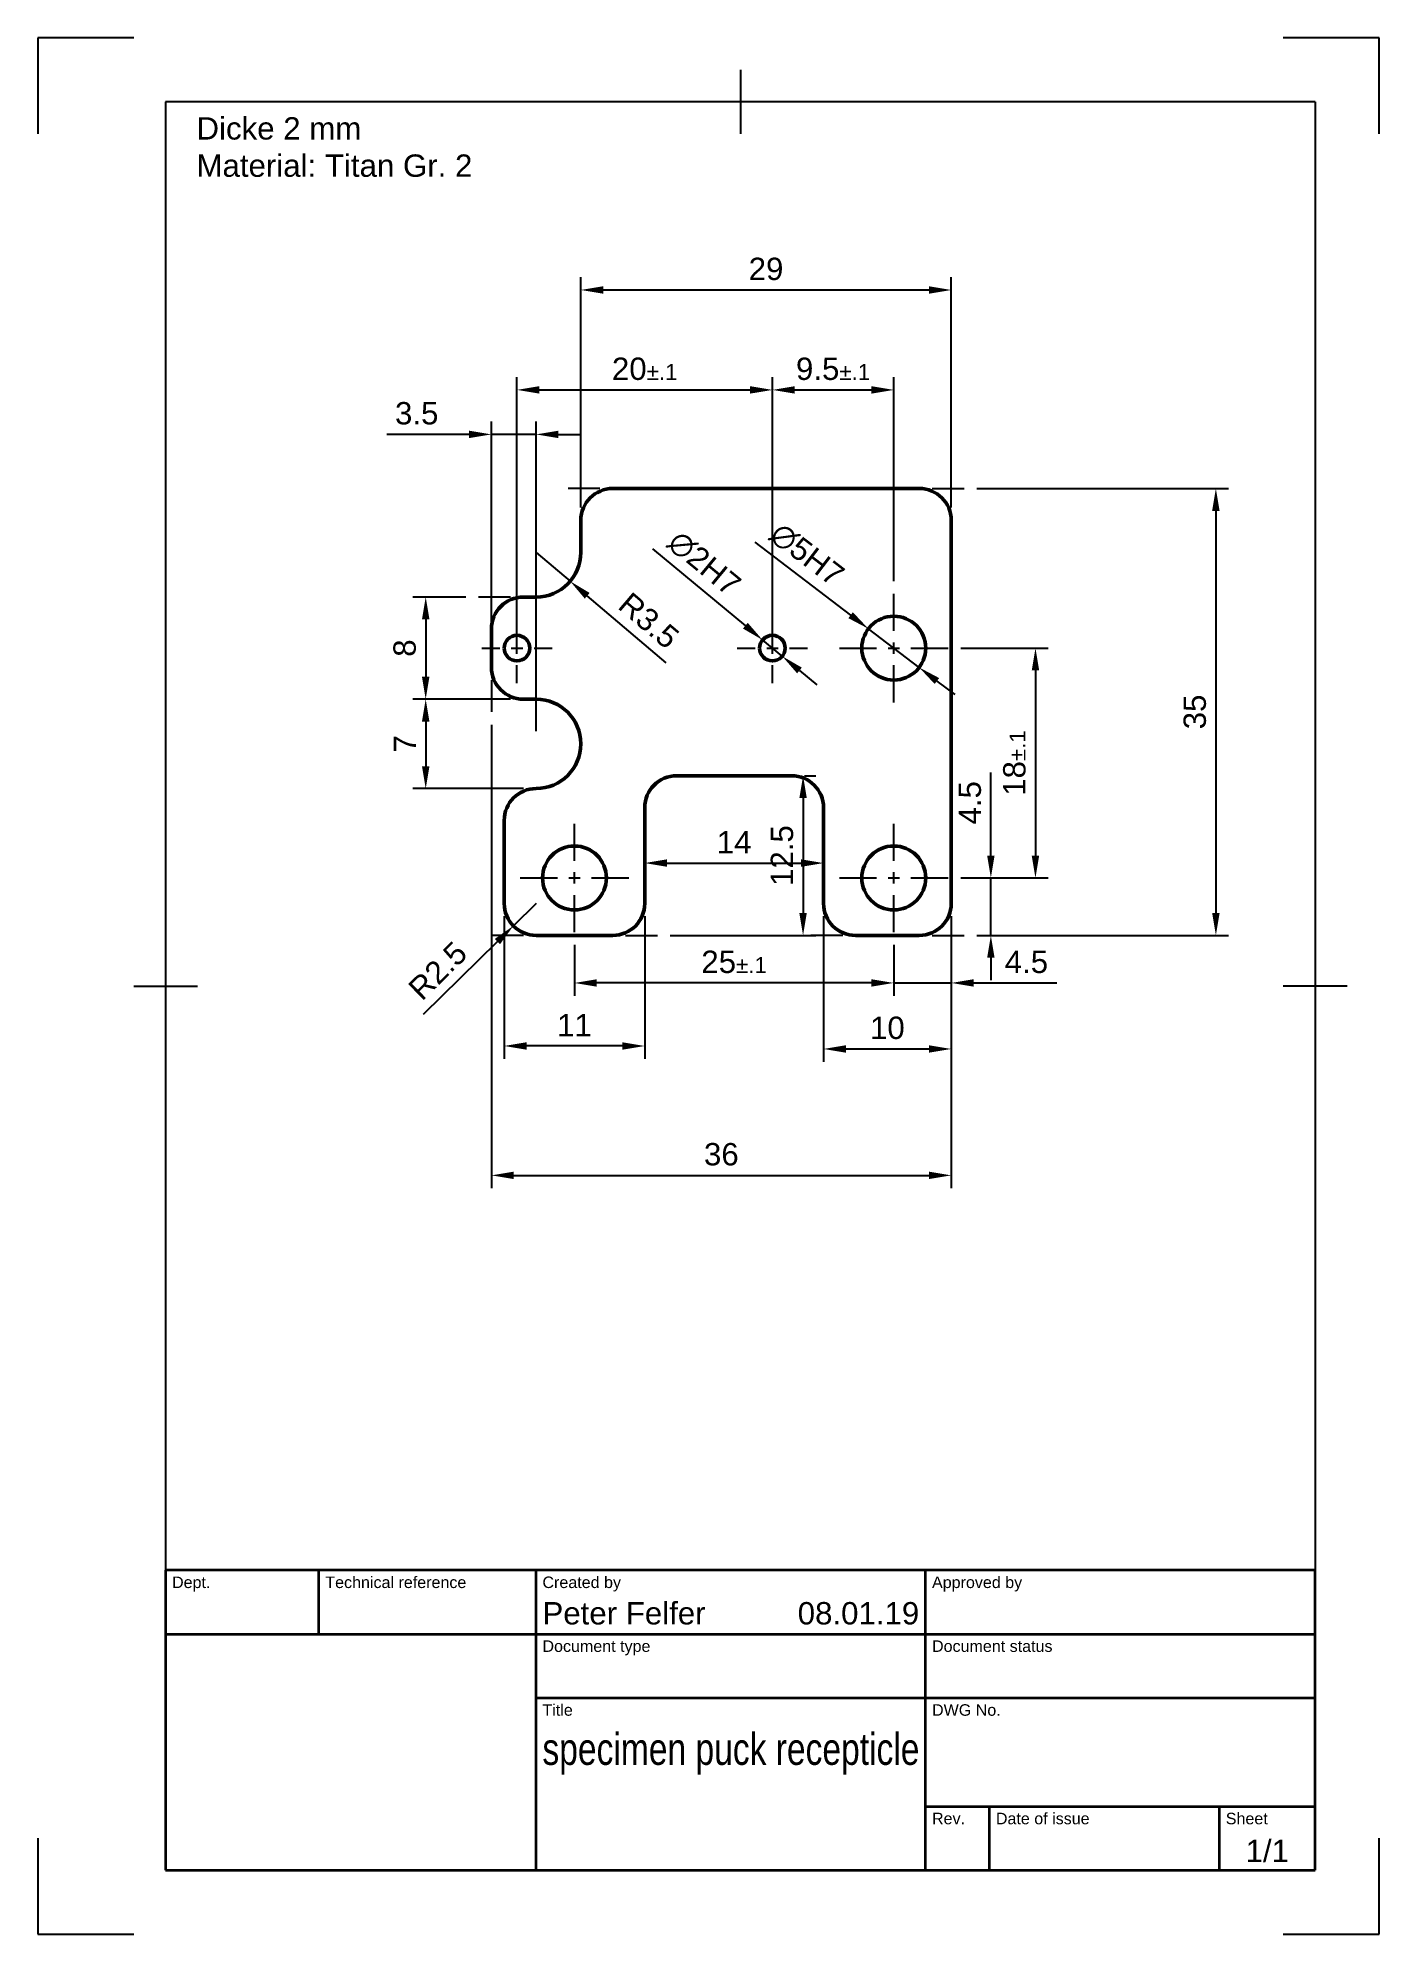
# Model space of a CAD drawing. Header units: millimetres. Extents: x 0 to 210, y 0 to 297.
import ezdxf
from ezdxf.enums import TextEntityAlignment as Align

# ---------------------------------------------------------------- set-up
doc = ezdxf.new("R2010")
doc.units = ezdxf.units.MM
doc.header["$LTSCALE"] = 0.75
doc.linetypes.add('CENTER2', pattern=[28.575, 19.05, -3.175, 3.175, -3.175])
for name, color, linetype, lineweight in [('Border', 7, 'Continuous', 25), ('Edge Extensions', 7, 'Continuous', 25), ('FD_Dimensions', 7, 'Continuous', 25), ('Notes', 7, 'Continuous', 25), ('Smart Centers', 7, 'CENTER2', 25), ('TitleBlock', 7, 'Continuous', 35), ('Visible', 7, 'Continuous', 50)]:
    doc.layers.add(name, color=color, linetype=linetype, lineweight=lineweight)
doc.styles.add('FusionTitle', font='')
doc.styles.get("Standard").update_dxf_attribs({"font": 'arial.ttf'})
doc.styles.get('FusionTitle').set_extended_font_data('Arial Unicode MS')
doc.dimstyles.new('Dim-ISO-25', dxfattribs={"dimtxt": 3.5, "dimasz": 3.5, "dimexe": 2, "dimexo": 2, "dimgap": 1.5, "dimtad": 1, "dimzin": 12, "dimdsep": 46, "dimtxsty": 'Standard', "dimcen": 0, "dimazin": 3, "dimtp": 0.1, "dimtm": 0.1, "dimtfac": 0.714, "dimtmove": 0, "dimatfit": 3, "dimfxl": 1, "dimtzin": 12, "dimarcsym": 0})

# ---------------------------------------------------------------- blocks, each defined once
blk = doc.blocks.new('ISO_TITLEBLOCK')
at = {"layer": 'TitleBlock'}
for p, q in [((0, 47), (-180, 47)), ((-180, 47), (-180, 0)), ((-156, 37), (-156, 47)), ((-122, 0), (-122, 47)), ((-61, 0), (-61, 47)), ((0, 0), (0, 47)), ((-180, 37), (0, 37)), ((-122, 27), (0, 27)), ((-61, 10), (0, 10)), ((-51, 0), (-51, 10)), ((-15, 0), (-15, 10)), ((-180, 0), (0, 0))]:
    blk.add_line(p, q, dxfattribs=at)
at = {"layer": 'TitleBlock', "style": 'FusionTitle'}
for s, p in [('Dept.', (-179, 46)), ('Technical reference', (-155, 46)), ('Created by', (-121, 46)), ('Approved by', (-60, 46)), ('Document type', (-121, 36)), ('Document status', (-60, 36)), ('Title', (-121, 26)), ('DWG No.', (-60, 26)), ('Rev.', (-60, 9)), ('Date of issue', (-50, 9)), ('Sheet', (-14, 9))]:
    blk.add_text(s, height=1.8, dxfattribs=at).set_placement(p, align=Align.TOP_LEFT)
for tag, p, height in [('DEPT', (-179, 38.5), 3.5), ('TECHNICAL_REFERENCE', (-155, 38.5), 3.5), ('CREATED_BY', (-121, 38.5), 3.5), ('APPROVED_BY', (-60, 38.5), 3.5), ('DOCUMENT_TYPE', (-121, 28.5), 3.5), ('DOCUMENT_STATUS', (-60, 28.5), 3.5), ('TITLE_1', (-121, 16.5), 5), ('TITLE_2', (-121, 9), 5), ('TITLE_3', (-121, 1.5), 5), ('DATE_OF_ISSUE', (-50, 1.5), 3.5)]:
    blk.add_attdef(tag, p, '', height=height, dxfattribs=at)
for tag, p in [('CREATED_DATE', (-62, 38.5)), ('APPROVED_DATE', (-1, 38.5))]:
    blk.add_attdef(tag, text='', height=3.5, dxfattribs=at).set_placement(p, align=Align.RIGHT)
for tag, height, p in [('DRAWING_NUMBER', 5, (-30.5, 16.6)), ('REV', 3.5, (-56, 3.1)), ('SHEET', 3.5, (-7.5, 3.1))]:
    blk.add_attdef(tag, text='', height=height, dxfattribs=at).set_placement(p, align=Align.MIDDLE)
blk = doc.blocks.new('ISO_A4(P)_SHEET')
at = {"layer": 'Border'}
for p, q in [((15, 297), (0, 297)), ((0, 297), (0, 282)), ((210, 297), (195, 297)), ((210, 282), (210, 297)), ((110, 292), (110, 282)), ((200, 287), (20, 287)), ((20, 287), (20, 10)), ((200, 287), (200, 10)), ((15, 148.5), (25, 148.5)), ((205, 148.5), (195, 148.5)), ((0, 15), (0, 0)), ((210, 0), (210, 15)), ((20, 10), (200, 10)), ((0, 0), (15, 0)), ((195, 0), (210, 0))]:
    blk.add_line(p, q, dxfattribs=at)
blk = doc.blocks.new('*U4')
at = {"layer": 'Smart Centers', "color": 0, "ltscale": 0.75, "transparency": 16777216}
for p, q in [((0, 2.678906), (0, 5.5)), ((-5.5, 0), (-2.678906, 0)), ((2.678906, 0), (5.5, 0)), ((0, -5.5), (0, -2.678906))]:
    blk.add_line(p, q, dxfattribs=at)
at = {"layer": 'Smart Centers', "color": 0, "linetype": 'Continuous', "ltscale": 0.75, "transparency": 16777216}
for p, q in [((-0.892969, 0), (0.892969, 0)), ((0, -0.892969), (0, 0.892969))]:
    blk.add_line(p, q, dxfattribs=at)
blk = doc.blocks.new('*U5')
at = {"layer": 'Smart Centers', "color": 0, "ltscale": 0.75, "transparency": 16777216}
for p, q in [((0, 2.678906), (0, 5.5)), ((-5.5, 0), (-2.678906, 0)), ((2.678906, 0), (5.5, 0)), ((0, -5.5), (0, -2.678906))]:
    blk.add_line(p, q, dxfattribs=at)
at = {"layer": 'Smart Centers', "color": 0, "linetype": 'Continuous', "ltscale": 0.75, "transparency": 16777216}
for p, q in [((-0.892969, 0), (0.892969, 0)), ((0, -0.892969), (0, 0.892969))]:
    blk.add_line(p, q, dxfattribs=at)
blk = doc.blocks.new('*U6')
at = {"layer": 'Smart Centers', "color": 0, "ltscale": 0.75, "transparency": 16777216}
for p, q in [((0, 2.678906), (0, 8.5)), ((-8.5, 0), (-2.678906, 0)), ((2.678906, 0), (8.5, 0)), ((0, -8.5), (0, -2.678906))]:
    blk.add_line(p, q, dxfattribs=at)
at = {"layer": 'Smart Centers', "color": 0, "linetype": 'Continuous', "ltscale": 0.75, "transparency": 16777216}
for p, q in [((-0.892969, 0), (0.892969, 0)), ((0, -0.892969), (0, 0.892969))]:
    blk.add_line(p, q, dxfattribs=at)
blk = doc.blocks.new('*U7')
at = {"layer": 'Smart Centers', "color": 0, "ltscale": 0.75, "transparency": 16777216}
for p, q in [((0, 2.678906), (0, 8.5)), ((-8.5, 0), (-2.678906, 0)), ((2.678906, 0), (8.5, 0)), ((0, -8.5), (0, -2.678906))]:
    blk.add_line(p, q, dxfattribs=at)
at = {"layer": 'Smart Centers', "color": 0, "linetype": 'Continuous', "ltscale": 0.75, "transparency": 16777216}
for p, q in [((-0.892969, 0), (0.892969, 0)), ((0, -0.892969), (0, 0.892969))]:
    blk.add_line(p, q, dxfattribs=at)
blk = doc.blocks.new('*U8')
at = {"layer": 'Smart Centers', "color": 0, "ltscale": 0.75, "transparency": 16777216}
for p, q in [((0, 2.678906), (0, 8.5)), ((-8.5, 0), (-2.678906, 0)), ((2.678906, 0), (8.5, 0)), ((0, -8.5), (0, -2.678906))]:
    blk.add_line(p, q, dxfattribs=at)
at = {"layer": 'Smart Centers', "color": 0, "linetype": 'Continuous', "ltscale": 0.75, "transparency": 16777216}
for p, q in [((-0.892969, 0), (0.892969, 0)), ((0, -0.892969), (0, 0.892969))]:
    blk.add_line(p, q, dxfattribs=at)
blk = doc.blocks.new('*U9')
at = {"layer": 'Edge Extensions', "color": 0, "ltscale": 0.75, "transparency": 16777216}
for p, q in [((3, 0), (-2, 0)), ((0, -3), (0, 2))]:
    blk.add_line(p, q, dxfattribs=at)
blk = doc.blocks.new('*U10')
at = {"layer": 'Edge Extensions', "color": 0, "ltscale": 0.75, "transparency": 16777216}
for p, q in [((-3, 0), (2, 0)), ((0, -3), (0, 2))]:
    blk.add_line(p, q, dxfattribs=at)
blk = doc.blocks.new('*U11')
at = {"layer": 'Edge Extensions', "color": 0, "ltscale": 0.75, "transparency": 16777216}
for p, q in [((0, 3), (0, -2)), ((-3, 0), (2, 0))]:
    blk.add_line(p, q, dxfattribs=at)
blk = doc.blocks.new('*U12')
at = {"layer": 'Edge Extensions', "color": 0, "ltscale": 0.75, "transparency": 16777216}
for p, q in [((0, 3), (0, -2)), ((3, 0), (-2, 0))]:
    blk.add_line(p, q, dxfattribs=at)
blk = doc.blocks.new('*U13')
at = {"layer": 'Edge Extensions', "color": 0, "ltscale": 0.75, "transparency": 16777216}
for p, q in [((0, 3), (0, -2)), ((3, 0), (-2, 0))]:
    blk.add_line(p, q, dxfattribs=at)
blk = doc.blocks.new('*U14')
at = {"layer": 'Edge Extensions', "color": 0, "ltscale": 0.75, "transparency": 16777216}
for p, q in [((3, 0), (-2, 0)), ((0, -3), (0, 2))]:
    blk.add_line(p, q, dxfattribs=at)
blk = doc.blocks.new('*U15')
at = {"layer": 'Edge Extensions', "color": 0, "ltscale": 0.75, "transparency": 16777216}
for p, q in [((0, 3), (0, -2)), ((3, 0), (-2, 0))]:
    blk.add_line(p, q, dxfattribs=at)
blk = doc.blocks.new('*U16')
at = {"layer": 'Edge Extensions', "color": 0, "ltscale": 0.75, "transparency": 16777216}
for p, q in [((0, 3), (0, -2)), ((-3, 0), (2, 0))]:
    blk.add_line(p, q, dxfattribs=at)
blk = doc.blocks.new('*D37')
at = {"layer": 'Defpoints', "color": 0, "transparency": 16777216}
for p in [(130.034485, 204.459278), (137.984393, 198.393062)]:
    blk.add_point(p, dxfattribs=at)
at = {"layer": 'FD_Dimensions', "lineweight": -2, "transparency": 16777216}
for p, q in [((112.264328, 218.018884), (127.252018, 206.582453)), ((137.984393, 198.393062), (130.034485, 204.459278)), ((140.76686, 196.269886), (143.549328, 194.146711))]:
    blk.add_line(p, q, dxfattribs=at)
at = {"layer": 'FD_Dimensions', "transparency": 16777216}
for points in [[(127.605881, 207.046198), (126.898155, 206.118709), (130.034485, 204.459278)], [(141.120723, 196.733631), (140.412998, 195.806142), (137.984393, 198.393062)]]:
    blk.add_solid(points, dxfattribs=at)
at = {"layer": 'FD_Dimensions', "color": 0, "transparency": 16777216, "insert": (120.420287, 216.053213), "char_height": 3.5, "attachment_point": 5, "rotation": 322.65437025}
blk.add_mtext('∅5H7', dxfattribs=at)
blk = doc.blocks.new('*D38')
at = {"layer": 'Defpoints', "color": 0, "transparency": 16777216}
for p in [(113.46848, 202.7011), (116.550398, 200.15124)]:
    blk.add_point(p, dxfattribs=at)
at = {"layer": 'FD_Dimensions', "lineweight": -2, "transparency": 16777216}
for p, q in [((96.240698, 216.954702), (110.771803, 204.932227)), ((116.550398, 200.15124), (113.46848, 202.7011)), ((119.247076, 197.920113), (121.943753, 195.688985))]:
    blk.add_line(p, q, dxfattribs=at)
at = {"layer": 'FD_Dimensions', "transparency": 16777216}
for points in [[(111.143657, 205.381673), (110.399948, 204.482781), (113.46848, 202.7011)], [(119.61893, 198.369559), (118.875221, 197.470666), (116.550398, 200.15124)]]:
    blk.add_solid(points, dxfattribs=at)
at = {"layer": 'FD_Dimensions', "color": 0, "transparency": 16777216, "insert": (104.312901, 214.6693), "char_height": 3.5, "attachment_point": 5, "rotation": 320.39693891}
blk.add_mtext('∅2H7', dxfattribs=at)
blk = doc.blocks.new('*D39')
at = {"layer": 'Defpoints', "color": 0, "transparency": 16777216}
for p in [(145.009439, 226.42617), (145.009439, 156.42617), (184.447735, 156.42617)]:
    blk.add_point(p, dxfattribs=at)
at = {"layer": 'FD_Dimensions', "lineweight": -2, "transparency": 16777216}
for p, q in [((147.009439, 226.42617), (186.447735, 226.42617)), ((184.447735, 222.92617), (184.447735, 159.92617)), ((147.009439, 156.42617), (186.447735, 156.42617))]:
    blk.add_line(p, q, dxfattribs=at)
at = {"layer": 'FD_Dimensions', "transparency": 16777216}
for points in [[(183.864401, 222.92617), (185.031068, 222.92617), (184.447735, 226.42617)], [(183.864401, 159.92617), (185.031068, 159.92617), (184.447735, 156.42617)]]:
    blk.add_solid(points, dxfattribs=at)
at = {"layer": 'FD_Dimensions', "color": 0, "transparency": 16777216, "insert": (181.159535, 191.42617), "char_height": 3.5, "attachment_point": 5, "rotation": 90}
blk.add_mtext('35', dxfattribs=at)
blk = doc.blocks.new('*D40')
at = {"layer": 'Defpoints', "color": 0, "transparency": 16777216}
for p in [(71.009439, 191.42617), (143.009439, 154.42617), (143.009439, 118.839069)]:
    blk.add_point(p, dxfattribs=at)
at = {"layer": 'FD_Dimensions', "lineweight": -2, "transparency": 16777216}
for p, q in [((71.009439, 189.42617), (71.009439, 116.839069)), ((143.009439, 152.42617), (143.009439, 116.839069)), ((74.509439, 118.839069), (139.509439, 118.839069))]:
    blk.add_line(p, q, dxfattribs=at)
at = {"layer": 'FD_Dimensions', "transparency": 16777216}
for points in [[(74.509439, 119.422402), (74.509439, 118.255735), (71.009439, 118.839069)], [(139.509439, 119.422402), (139.509439, 118.255735), (143.009439, 118.839069)]]:
    blk.add_solid(points, dxfattribs=at)
at = {"layer": 'FD_Dimensions', "color": 0, "transparency": 16777216, "insert": (107.009439, 122.127268), "char_height": 3.5, "attachment_point": 5}
blk.add_mtext('36', dxfattribs=at)
blk = doc.blocks.new('*D41')
at = {"layer": 'Defpoints', "color": 0, "transparency": 16777216}
for p in [(134.009439, 156.92617), (143.009439, 154.42617), (143.009439, 148.97715)]:
    blk.add_point(p, dxfattribs=at)
at = {"layer": 'FD_Dimensions', "color": 0, "lineweight": -2, "transparency": 16777216}
for p, q in [((134.009439, 154.92617), (134.009439, 146.97715)), ((143.009439, 152.42617), (143.009439, 146.97715)), ((130.509439, 148.97715), (127.009439, 148.97715)), ((134.009439, 148.97715), (143.009439, 148.97715)), ((146.509439, 148.97715), (159.548661, 148.97715))]:
    blk.add_line(p, q, dxfattribs=at)
at = {"layer": 'FD_Dimensions', "color": 0, "transparency": 16777216}
for points in [[(130.509439, 149.560483), (130.509439, 148.393817), (134.009439, 148.97715)], [(146.509439, 149.560483), (146.509439, 148.393817), (143.009439, 148.97715)]]:
    blk.add_solid(points, dxfattribs=at)
at = {"layer": 'FD_Dimensions', "color": 0, "transparency": 16777216, "insert": (154.77905, 152.256993), "char_height": 3.5, "attachment_point": 5}
blk.add_mtext('4.5', dxfattribs=at)
blk = doc.blocks.new('*D42')
at = {"layer": 'Defpoints', "color": 0, "transparency": 16777216}
for p in [(84.009439, 156.92617), (134.009439, 156.92617), (84.009439, 148.97715)]:
    blk.add_point(p, dxfattribs=at)
at = {"layer": 'FD_Dimensions', "color": 0, "lineweight": -2, "transparency": 16777216}
for p, q in [((84.009439, 154.92617), (84.009439, 146.97715)), ((134.009439, 154.92617), (134.009439, 146.97715)), ((130.509439, 148.97715), (87.509439, 148.97715))]:
    blk.add_line(p, q, dxfattribs=at)
at = {"layer": 'FD_Dimensions', "color": 0, "transparency": 16777216}
for points in [[(87.509439, 149.560483), (87.509439, 148.393817), (84.009439, 148.97715)], [(130.509439, 149.560483), (130.509439, 148.393817), (134.009439, 148.97715)]]:
    blk.add_solid(points, dxfattribs=at)
at = {"layer": 'FD_Dimensions', "color": 0, "transparency": 16777216, "insert": (109.009439, 152.264155), "char_height": 3.5, "attachment_point": 5}
blk.add_mtext('25{\\H2.499;±.1}', dxfattribs=at)
blk = doc.blocks.new('*D43')
at = {"layer": 'Defpoints', "color": 0, "transparency": 16777216}
for p in [(142.509439, 165.42617), (149.213308, 165.42617), (145.009439, 156.42617)]:
    blk.add_point(p, dxfattribs=at)
at = {"layer": 'FD_Dimensions', "lineweight": -2, "transparency": 16777216}
for p, q in [((149.213308, 168.92617), (149.213308, 181.965392)), ((144.509439, 165.42617), (151.213308, 165.42617)), ((149.213308, 156.42617), (149.213308, 165.42617)), ((147.009439, 156.42617), (151.213308, 156.42617)), ((149.213308, 152.92617), (149.213308, 149.42617))]:
    blk.add_line(p, q, dxfattribs=at)
at = {"layer": 'FD_Dimensions', "transparency": 16777216}
for points in [[(148.629975, 168.92617), (149.796641, 168.92617), (149.213308, 165.42617)], [(148.629975, 152.92617), (149.796641, 152.92617), (149.213308, 156.42617)]]:
    blk.add_solid(points, dxfattribs=at)
at = {"layer": 'FD_Dimensions', "color": 0, "transparency": 16777216, "insert": (145.933465, 177.195781), "char_height": 3.5, "attachment_point": 5, "rotation": 90}
blk.add_mtext('4.5', dxfattribs=at)
blk = doc.blocks.new('*D44')
at = {"layer": 'Defpoints', "color": 0, "transparency": 16777216}
for p in [(142.509439, 201.42617), (142.509439, 165.42617), (156.19673, 165.42617)]:
    blk.add_point(p, dxfattribs=at)
at = {"layer": 'FD_Dimensions', "lineweight": -2, "transparency": 16777216}
for p, q in [((144.509439, 201.42617), (158.19673, 201.42617)), ((156.19673, 197.92617), (156.19673, 168.92617)), ((144.509439, 165.42617), (158.19673, 165.42617))]:
    blk.add_line(p, q, dxfattribs=at)
at = {"layer": 'FD_Dimensions', "transparency": 16777216}
for points in [[(155.613397, 197.92617), (156.780063, 197.92617), (156.19673, 201.42617)], [(155.613397, 168.92617), (156.780063, 168.92617), (156.19673, 165.42617)]]:
    blk.add_solid(points, dxfattribs=at)
at = {"layer": 'FD_Dimensions', "color": 0, "transparency": 16777216, "insert": (152.909724, 183.42617), "char_height": 3.5, "attachment_point": 5, "rotation": 90}
blk.add_mtext('18{\\H2.499;±.1}', dxfattribs=at)
blk = doc.blocks.new('*D45')
at = {"layer": 'Defpoints', "color": 0, "transparency": 16777216}
for p in [(78.009439, 161.42617), (74.445837, 157.918928)]:
    blk.add_point(p, dxfattribs=at)
at = {"layer": 'FD_Dimensions', "lineweight": -2, "transparency": 16777216}
for p, q in [((78.009439, 161.42617), (74.445837, 157.918928)), ((60.371069, 144.06676), (71.951316, 155.463859))]:
    blk.add_line(p, q, dxfattribs=at)
at = {"layer": 'FD_Dimensions', "transparency": 16777216}
blk.add_solid([(71.542138, 155.879613), (72.360494, 155.048106), (74.445837, 157.918928)], dxfattribs=at)
at = {"layer": 'FD_Dimensions', "color": 0, "transparency": 16777216, "insert": (62.608268, 150.880491), "char_height": 3.5, "attachment_point": 5, "rotation": 44.54331851}
blk.add_mtext('R2.5', dxfattribs=at)
blk = doc.blocks.new('*D46')
at = {"layer": 'Defpoints', "color": 0, "transparency": 16777216}
for p in [(95.009439, 167.75413), (123.009439, 167.75413), (123.009439, 167.75413)]:
    blk.add_point(p, dxfattribs=at)
at = {"layer": 'FD_Dimensions', "lineweight": -2, "transparency": 16777216}
blk.add_line((98.509439, 167.75413), (119.509439, 167.75413), dxfattribs=at)
at = {"layer": 'FD_Dimensions', "transparency": 16777216}
for points in [[(98.509439, 168.337464), (98.509439, 167.170797), (95.009439, 167.75413)], [(119.509439, 168.337464), (119.509439, 167.170797), (123.009439, 167.75413)]]:
    blk.add_solid(points, dxfattribs=at)
at = {"layer": 'FD_Dimensions', "color": 0, "transparency": 16777216, "insert": (109.009439, 171.011293), "char_height": 3.5, "attachment_point": 5}
blk.add_mtext('14', dxfattribs=at)
blk = doc.blocks.new('*D47')
at = {"layer": 'Defpoints', "color": 0, "transparency": 16777216}
for p in [(123.009439, 161.42617), (143.009439, 161.42617), (143.009439, 138.638058)]:
    blk.add_point(p, dxfattribs=at)
at = {"layer": 'FD_Dimensions', "lineweight": -2, "transparency": 16777216}
for p, q in [((123.009439, 159.42617), (123.009439, 136.638058)), ((143.009439, 159.42617), (143.009439, 136.638058)), ((126.509439, 138.638058), (139.509439, 138.638058))]:
    blk.add_line(p, q, dxfattribs=at)
at = {"layer": 'FD_Dimensions', "transparency": 16777216}
for points in [[(126.509439, 139.221392), (126.509439, 138.054725), (123.009439, 138.638058)], [(139.509439, 139.221392), (139.509439, 138.054725), (143.009439, 138.638058)]]:
    blk.add_solid(points, dxfattribs=at)
at = {"layer": 'FD_Dimensions', "color": 0, "transparency": 16777216, "insert": (133.009439, 141.925064), "char_height": 3.5, "attachment_point": 5}
blk.add_mtext('10', dxfattribs=at)
blk = doc.blocks.new('*D48')
at = {"layer": 'Defpoints', "color": 0, "transparency": 16777216}
for p in [(73.009439, 161.42617), (95.009439, 161.42617), (73.009439, 139.103969)]:
    blk.add_point(p, dxfattribs=at)
at = {"layer": 'FD_Dimensions', "lineweight": -2, "transparency": 16777216}
for p, q in [((73.009439, 159.42617), (73.009439, 137.103969)), ((95.009439, 159.42617), (95.009439, 137.103969)), ((91.509439, 139.103969), (76.509439, 139.103969))]:
    blk.add_line(p, q, dxfattribs=at)
at = {"layer": 'FD_Dimensions', "transparency": 16777216}
for points in [[(76.509439, 139.687302), (76.509439, 138.520636), (73.009439, 139.103969)], [(91.509439, 139.687302), (91.509439, 138.520636), (95.009439, 139.103969)]]:
    blk.add_solid(points, dxfattribs=at)
at = {"layer": 'FD_Dimensions', "color": 0, "transparency": 16777216, "insert": (84.009439, 142.361131), "char_height": 3.5, "attachment_point": 5}
blk.add_mtext('11', dxfattribs=at)
blk = doc.blocks.new('*D49')
at = {"layer": 'Defpoints', "color": 0, "transparency": 16777216}
for p in [(134.009439, 241.868447), (134.009439, 209.92617), (115.009439, 206.92617)]:
    blk.add_point(p, dxfattribs=at)
at = {"layer": 'FD_Dimensions', "color": 0, "lineweight": -2, "transparency": 16777216}
for p, q in [((115.009439, 208.92617), (115.009439, 243.868447)), ((134.009439, 211.92617), (134.009439, 243.868447)), ((118.509439, 241.868447), (130.509439, 241.868447))]:
    blk.add_line(p, q, dxfattribs=at)
at = {"layer": 'FD_Dimensions', "color": 0, "transparency": 16777216}
for points in [[(118.509439, 242.45178), (118.509439, 241.285113), (115.009439, 241.868447)], [(130.509439, 242.45178), (130.509439, 241.285113), (134.009439, 241.868447)]]:
    blk.add_solid(points, dxfattribs=at)
at = {"layer": 'FD_Dimensions', "color": 0, "transparency": 16777216, "insert": (124.509439, 245.155452), "char_height": 3.5, "attachment_point": 5}
blk.add_mtext('9.5{\\H2.499;±.1}', dxfattribs=at)
blk = doc.blocks.new('*D50')
at = {"layer": 'Defpoints', "color": 0, "transparency": 16777216}
for p in [(76.009439, 193.42617), (60.720444, 179.42617), (78.009439, 179.42617)]:
    blk.add_point(p, dxfattribs=at)
at = {"layer": 'FD_Dimensions', "lineweight": -2, "transparency": 16777216}
for p, q in [((74.009439, 193.42617), (58.720444, 193.42617)), ((60.720444, 189.92617), (60.720444, 182.92617)), ((76.009439, 179.42617), (58.720444, 179.42617))]:
    blk.add_line(p, q, dxfattribs=at)
at = {"layer": 'FD_Dimensions', "transparency": 16777216}
for points in [[(60.137111, 189.92617), (61.303777, 189.92617), (60.720444, 193.42617)], [(60.137111, 182.92617), (61.303777, 182.92617), (60.720444, 179.42617)]]:
    blk.add_solid(points, dxfattribs=at)
at = {"layer": 'FD_Dimensions', "color": 0, "transparency": 16777216, "insert": (57.470444, 186.42617), "char_height": 3.5, "attachment_point": 5, "rotation": 90}
blk.add_mtext('7', dxfattribs=at)
blk = doc.blocks.new('*D51')
at = {"layer": 'Defpoints', "color": 0, "transparency": 16777216}
for p in [(71.009439, 234.899488), (71.009439, 198.42617), (78.009439, 186.42617)]:
    blk.add_point(p, dxfattribs=at)
at = {"layer": 'FD_Dimensions', "lineweight": -2, "transparency": 16777216}
for p, q in [((67.509439, 234.899488), (54.613464, 234.899488)), ((71.009439, 200.42617), (71.009439, 236.899488)), ((78.009439, 234.899488), (71.009439, 234.899488)), ((78.009439, 188.42617), (78.009439, 236.899488)), ((81.509439, 234.899488), (85.009439, 234.899488))]:
    blk.add_line(p, q, dxfattribs=at)
at = {"layer": 'FD_Dimensions', "transparency": 16777216}
for points in [[(67.509439, 235.482821), (67.509439, 234.316155), (71.009439, 234.899488)], [(81.509439, 235.482821), (81.509439, 234.316155), (78.009439, 234.899488)]]:
    blk.add_solid(points, dxfattribs=at)
at = {"layer": 'FD_Dimensions', "color": 0, "transparency": 16777216, "insert": (59.311451, 238.187687), "char_height": 3.5, "attachment_point": 5}
blk.add_mtext('3.5', dxfattribs=at)
blk = doc.blocks.new('*D52')
at = {"layer": 'Defpoints', "color": 0, "transparency": 16777216}
for p in [(115.009439, 241.868447), (75.009439, 198.747264), (115.009439, 198.747264)]:
    blk.add_point(p, dxfattribs=at)
at = {"layer": 'FD_Dimensions', "lineweight": -2, "transparency": 16777216}
for p, q in [((75.009439, 200.747264), (75.009439, 243.868447)), ((115.009439, 200.747264), (115.009439, 243.868447)), ((78.509439, 241.868447), (111.509439, 241.868447))]:
    blk.add_line(p, q, dxfattribs=at)
at = {"layer": 'FD_Dimensions', "transparency": 16777216}
for points in [[(78.509439, 242.45178), (78.509439, 241.285113), (75.009439, 241.868447)], [(111.509439, 242.45178), (111.509439, 241.285113), (115.009439, 241.868447)]]:
    blk.add_solid(points, dxfattribs=at)
at = {"layer": 'FD_Dimensions', "color": 0, "transparency": 16777216, "insert": (95.009439, 245.155452), "char_height": 3.5, "attachment_point": 5}
blk.add_mtext('20{\\H2.499;±.1}', dxfattribs=at)
blk = doc.blocks.new('*D53')
at = {"layer": 'Defpoints', "color": 0, "transparency": 16777216}
for p in [(69.009439, 209.42617), (60.720444, 193.42617), (76.009439, 193.42617)]:
    blk.add_point(p, dxfattribs=at)
at = {"layer": 'FD_Dimensions', "lineweight": -2, "transparency": 16777216}
for p, q in [((67.009439, 209.42617), (58.720444, 209.42617)), ((60.720444, 205.92617), (60.720444, 196.92617)), ((74.009439, 193.42617), (58.720444, 193.42617))]:
    blk.add_line(p, q, dxfattribs=at)
at = {"layer": 'FD_Dimensions', "transparency": 16777216}
for points in [[(60.137111, 205.92617), (61.303777, 205.92617), (60.720444, 209.42617)], [(60.137111, 196.92617), (61.303777, 196.92617), (60.720444, 193.42617)]]:
    blk.add_solid(points, dxfattribs=at)
at = {"layer": 'FD_Dimensions', "color": 0, "transparency": 16777216, "insert": (57.433439, 201.42617), "char_height": 3.5, "attachment_point": 5, "rotation": 90}
blk.add_mtext('8', dxfattribs=at)
blk = doc.blocks.new('*D54')
at = {"layer": 'Defpoints', "color": 0, "transparency": 16777216}
for p in [(78.009439, 216.42617), (83.341685, 211.891068)]:
    blk.add_point(p, dxfattribs=at)
at = {"layer": 'FD_Dimensions', "color": 0, "lineweight": -2, "transparency": 16777216}
for p, q in [((78.009439, 216.42617), (83.341685, 211.891068)), ((98.384678, 199.096927), (86.007808, 209.623517))]:
    blk.add_line(p, q, dxfattribs=at)
at = {"layer": 'FD_Dimensions', "color": 0, "transparency": 16777216}
blk.add_solid([(86.385733, 210.06787), (85.629883, 209.179163), (83.341685, 211.891068)], dxfattribs=at)
at = {"layer": 'FD_Dimensions', "color": 0, "transparency": 16777216, "insert": (95.659636, 205.73123), "char_height": 3.5, "attachment_point": 5, "rotation": 319.61864062}
blk.add_mtext('R3.5', dxfattribs=at)
blk = doc.blocks.new('*D55')
at = {"layer": 'Defpoints', "color": 0, "transparency": 16777216}
for p in [(143.009439, 257.516696), (85.009439, 221.42617), (143.009439, 221.42617)]:
    blk.add_point(p, dxfattribs=at)
at = {"layer": 'FD_Dimensions', "lineweight": -2, "transparency": 16777216}
for p, q in [((85.009439, 223.42617), (85.009439, 259.516696)), ((143.009439, 223.42617), (143.009439, 259.516696)), ((88.509439, 257.516696), (139.509439, 257.516696))]:
    blk.add_line(p, q, dxfattribs=at)
at = {"layer": 'FD_Dimensions', "transparency": 16777216}
for points in [[(88.509439, 258.10003), (88.509439, 256.933363), (85.009439, 257.516696)], [(139.509439, 258.10003), (139.509439, 256.933363), (143.009439, 257.516696)]]:
    blk.add_solid(points, dxfattribs=at)
at = {"layer": 'FD_Dimensions', "color": 0, "transparency": 16777216, "insert": (114.009439, 260.803702), "char_height": 3.5, "attachment_point": 5}
blk.add_mtext('29', dxfattribs=at)
blk = doc.blocks.new('*D56')
at = {"layer": 'Defpoints', "color": 0, "transparency": 16777216}
for p in [(118.009439, 181.42617), (97.009439, 156.42617), (119.808429, 156.42617)]:
    blk.add_point(p, dxfattribs=at)
at = {"layer": 'FD_Dimensions', "lineweight": -2, "transparency": 16777216}
for p, q in [((120.009439, 181.42617), (121.808429, 181.42617)), ((119.808429, 177.92617), (119.808429, 159.92617)), ((99.009439, 156.42617), (121.808429, 156.42617))]:
    blk.add_line(p, q, dxfattribs=at)
at = {"layer": 'FD_Dimensions', "transparency": 16777216}
for points in [[(119.225096, 177.92617), (120.391762, 177.92617), (119.808429, 181.42617)], [(119.225096, 159.92617), (120.391762, 159.92617), (119.808429, 156.42617)]]:
    blk.add_solid(points, dxfattribs=at)
at = {"layer": 'FD_Dimensions', "color": 0, "transparency": 16777216, "insert": (116.521423, 168.92617), "char_height": 3.5, "attachment_point": 5, "rotation": 90}
blk.add_mtext('12.5', dxfattribs=at)

msp = doc.modelspace()

# ---------------------------------------------------------------- linework, layer by layer
at = {"layer": 'Visible', "extrusion": (-1e-16, -1, 0)}
for p, q in [((90.009439, 226.42617), (138.009439, 226.42617)), ((85.009439, 221.42617), (85.009439, 216.42617)), ((143.009439, 221.42617), (143.009439, 161.42617)), ((78.009439, 209.42617), (76.009439, 209.42617)), ((71.009439, 198.42617), (71.009439, 204.42617)), ((76.009439, 193.42617), (78.009439, 193.42617)), ((100.009439, 181.42617), (118.009439, 181.42617)), ((95.009439, 161.42617), (95.009439, 176.42617)), ((123.009439, 176.42617), (123.009439, 161.42617)), ((73.009439, 161.42617), (73.009439, 174.42617)), ((90.009439, 156.42617), (78.009439, 156.42617)), ((138.009439, 156.42617), (128.009439, 156.42617))]:
    msp.add_line(p, q, dxfattribs=at)
at = {"layer": 'Visible'}
for centre in [(134.009439, 201.42617), (84.009439, 165.42617), (134.009439, 165.42617)]:
    msp.add_circle(centre, 5, dxfattribs=at)
at = {"layer": 'Visible', "extrusion": (0, 0, -1)}
for centre in [(-75.009439, 201.42617), (-115.009439, 201.42617)]:
    msp.add_circle(centre, 2, dxfattribs=at)
for centre, radius, start, end in [((-90.009439, 221.42617), 5, 0, 90), ((-138.009439, 221.42617), 5, 90, 180), ((-78.009439, 216.42617), 7, 180, 270), ((-76.009439, 204.42617), 5, 0, 90), ((-76.009439, 198.42617), 5, 270, 0), ((-78.009439, 186.42617), 7, 90, 270), ((-78.009439, 174.42617), 5, 0, 90), ((-78.009439, 161.42617), 5, 270, 0), ((-90.009439, 161.42617), 5, 180, 270), ((-128.009439, 161.42617), 5, 270, 0), ((-138.009439, 161.42617), 5, 180, 270)]:
    msp.add_arc(centre, radius, start, end, dxfattribs=at)
at = {"layer": 'Visible'}
for centre, start, end in [((100.009439, 176.42617), 90, 180), ((118.009439, 176.42617), 0, 90)]:
    msp.add_arc(centre, 5, start, end, dxfattribs=at)

# ---------------------------------------------------------------- block references
at = {"layer": 'Border'}
msp.add_blockref('ISO_A4(P)_SHEET', (0, 0), dxfattribs=at)
at = {"layer": 'Edge Extensions', "ltscale": 0.75}
for name, p in [('*U9', (85.009439, 226.42617)), ('*U10', (143.009439, 226.42617)), ('*U14', (71.009439, 209.42617)), ('*U15', (71.009439, 193.42617)), ('*U13', (73.009439, 156.42617)), ('*U16', (95.009439, 156.42617)), ('*U12', (123.009439, 156.42617)), ('*U11', (143.009439, 156.42617))]:
    msp.add_blockref(name, p, dxfattribs=at)
at = {"layer": 'Smart Centers', "ltscale": 0.75}
for name, p in [('*U6', (134.009439, 201.42617)), ('*U5', (75.009439, 201.42617)), ('*U4', (115.009439, 201.42617)), ('*U7', (84.009439, 165.42617)), ('*U8', (134.009439, 165.42617))]:
    msp.add_blockref(name, p, dxfattribs=at)
at = {"layer": 'TitleBlock'}
ref = msp.add_blockref('ISO_TITLEBLOCK', (200, 10), dxfattribs=at)
ref.add_attrib('CREATED_DATE', '08.01.19', dxfattribs={"height": 3.5, "style": 'FusionTitle'}).set_placement((138, 48.5), align=Align.RIGHT)
ref.add_attrib('SHEET', '1/1', dxfattribs={"height": 3.5, "style": 'FusionTitle'}).set_placement((192.5, 13.1), align=Align.MIDDLE)
ref.add_attrib('TITLE_1', 'specimen puck recepticle', (79, 26.5), dxfattribs={"height": 5, "style": 'FusionTitle', "width": 0.752796})
ref.add_attrib('CREATED_BY', 'Peter Felfer', (79, 48.5), dxfattribs={"height": 3.5, "style": 'FusionTitle'})

# ---------------------------------------------------------------- texts
at = {"layer": 'Notes', "insert": (24.828917, 284.580799), "char_height": 3.5, "attachment_point": 1}
msp.add_mtext_dynamic_manual_height_columns('Dicke 2 mm\\PMaterial: Titan Gr. 2', width=60.417824, gutter_width=17.5, heights=[0], dxfattribs=at)

# ---------------------------------------------------------------- dimensions: what is measured, and where the dimension line sits
at = {"layer": 'FD_Dimensions'}
for base, p1, p2, picture, middle in [((143.009439, 257.516696), (85.009439, 221.42617), (143.009439, 221.42617), '*D55', (114.009439, 260.803702)), ((71.009439, 234.899488), (78.009439, 186.42617), (71.009439, 198.42617), '*D51', (59.311451, 238.187687)), ((143.009439, 118.839069), (71.009439, 191.42617), (143.009439, 154.42617), '*D40', (107.009439, 122.127268)), ((143.009439, 138.638058), (123.009439, 161.42617), (143.009439, 161.42617), '*D47', (133.009439, 141.925064))]:
    dim = msp.add_linear_dim(base=base, p1=p1, p2=p2, dimstyle='Dim-ISO-25', override={"dimlfac": 0.5, "dimclrd": 256, "dimclre": 256}, dxfattribs=at)
    dim.commit()
    dim.dimension.update_dxf_attribs({"geometry": picture, "text_midpoint": middle})
for base, p1, p2, angle, override, picture, middle in [((115.009439, 241.868447), (75.009439, 198.747264), (115.009439, 198.747264), 180, {"dimgap": 1.5, "dimlfac": 0.5, "dimclrd": 256, "dimclre": 256, "dimtol": 1, "dimlim": 0, "dimtm": 0.1}, '*D52', (95.009439, 245.155452)), ((134.009439, 241.868447), (115.009439, 206.92617), (134.009439, 209.92617), 180, {"dimlfac": 0.5, "dimtol": 1, "dimtm": 0.1}, '*D49', (124.509439, 245.155452)), ((184.447735, 156.42617), (145.009439, 226.42617), (145.009439, 156.42617), 90, {"dimlfac": 0.5, "dimclrd": 256, "dimclre": 256}, '*D39', (181.159535, 191.42617)), ((60.720444, 193.42617), (69.009439, 209.42617), (76.009439, 193.42617), 270, {"dimlfac": 0.5, "dimclrd": 256, "dimclre": 256}, '*D53', (57.433439, 201.42617)), ((156.19673, 165.42617), (142.509439, 201.42617), (142.509439, 165.42617), 90, {"dimgap": 1.5, "dimlfac": 0.5, "dimclrd": 256, "dimclre": 256, "dimtol": 1, "dimlim": 0, "dimtm": 0.1}, '*D44', (152.909724, 183.42617)), ((60.720444, 179.42617), (76.009439, 193.42617), (78.009439, 179.42617), 90, {"dimlfac": 0.5, "dimclrd": 256, "dimclre": 256}, '*D50', (57.470444, 186.42617)), ((119.808429, 156.42617), (118.009439, 181.42617), (97.009439, 156.42617), 90, {"dimlfac": 0.5, "dimclrd": 256, "dimclre": 256}, '*D56', (116.521423, 168.92617)), ((149.213308, 165.42617), (145.009439, 156.42617), (142.509439, 165.42617), 90, {"dimlfac": 0.5, "dimclrd": 256, "dimclre": 256}, '*D43', (145.933465, 177.195781)), ((123.009439, 167.75413), (95.009439, 167.75413), (123.009439, 167.75413), 180, {"dimlfac": 0.5, "dimclrd": 256, "dimclre": 256}, '*D46', (109.009439, 171.011293)), ((73.009439, 139.103969), (95.009439, 161.42617), (73.009439, 161.42617), 180, {"dimlfac": 0.5, "dimclrd": 256, "dimclre": 256}, '*D48', (84.009439, 142.361131)), ((84.009439, 148.97715), (134.009439, 156.92617), (84.009439, 156.92617), 180, {"dimlfac": 0.5, "dimtol": 1, "dimtm": 0.1}, '*D42', (109.009439, 152.264155)), ((143.009439, 148.97715), (134.009439, 156.92617), (143.009439, 154.42617), 180, {"dimlfac": 0.5}, '*D41', (154.77905, 152.256993))]:
    dim = msp.add_linear_dim(base=base, p1=p1, p2=p2, angle=angle, dimstyle='Dim-ISO-25', override=override, dxfattribs=at)
    dim.commit()
    dim.dimension.update_dxf_attribs({"geometry": picture, "text_midpoint": middle})
dim = msp.add_diameter_dim_2p(p1=(116.550398, 200.15124), p2=(113.46848, 202.7011), text='<>H7', dimstyle='Dim-ISO-25', override={"dimlfac": 0.5, "dimclrd": 256, "dimclre": 256}, dxfattribs=at)
dim.commit()
dim.dimension.update_dxf_attribs({"geometry": '*D38', "text_midpoint": (102.155152, 212.061311), "dimtype": 163})
dim = msp.add_diameter_dim_2p(p1=(137.984393, 198.393062), p2=(130.034485, 204.459278), text='<>H7', dimstyle='Dim-ISO-25', override={"dimlfac": 0.5, "dimclrd": 256, "dimclre": 256}, dxfattribs=at)
dim.commit()
dim.dimension.update_dxf_attribs({"geometry": '*D37', "text_midpoint": (120.420287, 216.053213)})
dim = msp.add_radius_dim(center=(78.009439, 216.42617), mpoint=(83.341685, 211.891068), dimstyle='Dim-ISO-25', override={"dimlfac": 0.5, "dimse1": 1}, dxfattribs=at)
dim.commit()
dim.dimension.update_dxf_attribs({"geometry": '*D54', "text_midpoint": (95.659636, 205.73123)})
dim = msp.add_radius_dim(center=(78.009439, 161.42617), mpoint=(74.445837, 157.918928), dimstyle='Dim-ISO-25', override={"dimlfac": 0.5, "dimse1": 1, "dimclrd": 256, "dimclre": 256}, dxfattribs=at)
dim.commit()
dim.dimension.update_dxf_attribs({"geometry": '*D45', "text_midpoint": (64.913932, 148.537775), "dimtype": 164})

doc.saveas('drawing.dxf')
